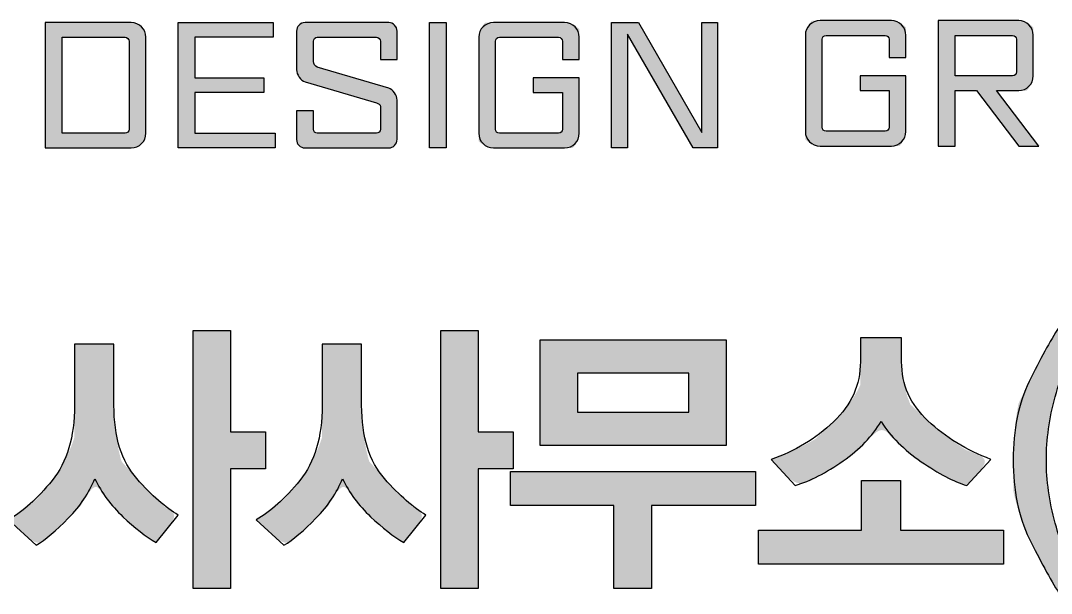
# Model space of a CAD drawing. Header units: millimetres. Extents: x 75184266 to 76346726, y -35077925 to -33679385.
# Drawn here: x 75638060 to 75645795, y -34472983 to -34468689 of the extents above; entities that cross this region are included whole.
import ezdxf

# ---------------------------------------------------------------- set-up
doc = ezdxf.new("R2010")
doc.units = ezdxf.units.MM
doc.header["$LTSCALE"] = 50
doc.header["$MEASUREMENT"] = 0
doc.layers.add('AZ-LINE', color=3, linetype='CONTINUOUS')
doc.layers.add('AZ-TEX2', color=6, linetype='CONTINUOUS')

# ---------------------------------------------------------------- blocks, each defined once
blk = doc.blocks.new('바탕폼')
at = {"layer": 'AZ-TEX2'}
h = blk.add_hatch(color=256, dxfattribs=at)
edge = h.paths.add_edge_path()
edge.add_spline(control_points=[(791.394, 506.229), (791.394, 506.229), (790.102, 506.229), (790.102, 506.229), (790.102, 506.229), (790.102, 505.758), (790.102, 505.288)], knot_values=[2.5, 2.5, 2.5, 2.5, 3.5, 3.5, 3.5, 4, 4, 4, 4], degree=3, periodic=0)
edge.add_spline(control_points=[(790.102, 505.288), (790.102, 504.817), (790.102, 504.347), (790.102, 504.347), (790.102, 504.347), (790.425, 504.347), (790.748, 504.347)], knot_values=[1.5, 1.5, 1.5, 1.5, 2, 2, 2, 2.5, 2.5, 2.5, 2.5], degree=3, periodic=0)
edge.add_spline(control_points=[(790.748, 504.347), (791.071, 504.347), (791.394, 504.347), (791.394, 504.347), (791.515, 504.347), (791.612, 504.444), (791.612, 504.566)], knot_values=[0, 0, 0, 0, 0.5, 0.5, 0.5, 1.5, 1.5, 1.5, 1.5], degree=3, periodic=0)
edge.add_spline(control_points=[(791.612, 504.566), (791.612, 504.566), (791.612, 504.926), (791.612, 505.287)], knot_values=[5.5, 5.5, 5.5, 5.5, 6, 6, 6, 6], degree=3, periodic=0)
edge.add_spline(control_points=[(791.612, 505.287), (791.612, 505.648), (791.612, 506.009), (791.612, 506.009), (791.612, 506.129), (791.515, 506.229), (791.394, 506.229)], knot_values=[4, 4, 4, 4, 4.5, 4.5, 4.5, 5.5, 5.5, 5.5, 5.5], degree=3, periodic=0)
edge = h.paths.add_edge_path(flags=16)
edge.add_spline(control_points=[(790.827, 506.007), (791.064, 506.007), (791.301, 506.007), (791.301, 506.007)], knot_values=[0, 0, 0, 0, 0.5, 0.5, 0.5, 0.5], degree=3, periodic=0)
edge.add_spline(control_points=[(791.36, 505.949), (791.36, 505.949), (791.36, 504.626), (791.36, 504.626), (791.36, 504.594), (791.333, 504.568), (791.301, 504.568)], knot_values=[3, 3, 3, 3, 4, 4, 4, 5, 5, 5, 5], degree=3, periodic=0)
edge.add_spline(control_points=[(791.301, 504.568), (791.301, 504.568), (790.354, 504.568), (790.354, 504.568), (790.354, 504.568), (790.354, 504.928), (790.354, 505.287)], knot_values=[1.5, 1.5, 1.5, 1.5, 2.5, 2.5, 2.5, 3, 3, 3, 3], degree=3, periodic=0)
edge.add_spline(control_points=[(790.354, 505.287), (790.354, 505.647), (790.354, 506.007), (790.354, 506.007), (790.354, 506.007), (790.591, 506.007), (790.827, 506.007)], knot_values=[0.5, 0.5, 0.5, 0.5, 1, 1, 1, 1.5, 1.5, 1.5, 1.5], degree=3, periodic=0)
h = blk.add_hatch(color=256, dxfattribs=at)
h.dxf.hatch_style = 2
h.paths.add_polyline_path([(792.098, 504.347), (792.098, 506.229), (793.526, 506.229), (793.526, 506.007), (792.349, 506.007), (792.349, 505.4), (793.387, 505.4), (793.387, 505.178), (792.349, 505.178), (792.349, 504.568), (793.553, 504.568), (793.553, 504.347)])
h = blk.add_hatch(color=256, dxfattribs=at)
h.dxf.hatch_style = 2
edge = h.paths.add_edge_path()
edge.add_spline(control_points=[(794.13, 504.901), (794.13, 504.901), (794.13, 504.901), (794.13, 504.901), (794.13, 504.901), (794.13, 504.627), (794.13, 504.627), (794.13, 504.594), (794.156, 504.568), (794.188, 504.568), (794.188, 504.568), (795.079, 504.568), (795.079, 504.568), (795.109, 504.568), (795.136, 504.594), (795.136, 504.627), (795.136, 504.627), (795.136, 504.965), (795.136, 504.965), (795.136, 504.999), (795.109, 505.015), (795.079, 505.023), (795.079, 505.023), (794.005, 505.339), (794.005, 505.339), (793.936, 505.357), (793.877, 505.45), (793.877, 505.52), (793.877, 505.52), (793.877, 506.102), (793.877, 506.102), (793.877, 506.17), (793.932, 506.229), (794.005, 506.229), (794.005, 506.229), (795.261, 506.229), (795.261, 506.229), (795.33, 506.229), (795.387, 506.17), (795.387, 506.102), (795.387, 506.102), (795.387, 505.674), (795.387, 505.674), (795.387, 505.674), (795.136, 505.674), (795.136, 505.674), (795.136, 505.674), (795.136, 505.949), (795.136, 505.949), (795.136, 505.979), (795.109, 506.007), (795.079, 506.007), (795.079, 506.007), (794.188, 506.007), (794.188, 506.007), (794.156, 506.007), (794.13, 505.979), (794.13, 505.949), (794.13, 505.949), (794.13, 505.646), (794.13, 505.646), (794.13, 505.613), (794.158, 505.568), (794.188, 505.56), (794.188, 505.56), (795.261, 505.246), (795.261, 505.246), (795.327, 505.226), (795.387, 505.134), (795.387, 505.065), (795.387, 505.065), (795.387, 504.476), (795.387, 504.476), (795.387, 504.403), (795.33, 504.347), (795.261, 504.347), (795.261, 504.347), (794.005, 504.347), (794.005, 504.347), (793.932, 504.347), (793.877, 504.403), (793.877, 504.472), (793.877, 504.472), (793.877, 504.901), (793.877, 504.901), (793.877, 504.901), (794.13, 504.901)], knot_values=[0, 0, 0, 0, 0.00005, 0.0001, 1, 1, 1, 2, 2, 2, 3, 3, 3, 4, 4, 4, 5, 5, 5, 6, 6, 6, 7, 7, 7, 8, 8, 8, 9, 9, 9, 10, 10, 10, 11, 11, 11, 12, 12, 12, 13, 13, 13, 14, 14, 14, 15, 15, 15, 16, 16, 16, 17, 17, 17, 18, 18, 18, 19, 19, 19, 20, 20, 20, 21, 21, 21, 22, 22, 22, 23, 23, 23, 24, 24, 24, 25, 25, 25, 26, 26, 26, 27, 27, 27, 28, 28, 28, 28], degree=3, periodic=0)
h = blk.add_hatch(color=256, dxfattribs=at)
h.dxf.hatch_style = 2
h.paths.add_polyline_path([(795.875, 506.229), (796.127, 506.229), (796.127, 504.347), (795.875, 504.347)])
h = blk.add_hatch(color=256, dxfattribs=at)
h.dxf.hatch_style = 2
edge = h.paths.add_edge_path()
edge.add_spline(control_points=[(797.814, 504.568), (797.814, 504.568), (797.814, 504.568), (797.814, 504.568), (797.845, 504.568), (797.873, 504.594), (797.873, 504.627), (797.873, 504.627), (797.873, 505.178), (797.873, 505.178), (797.873, 505.178), (797.434, 505.178), (797.434, 505.178), (797.434, 505.178), (797.434, 505.4), (797.434, 505.4), (797.434, 505.4), (798.125, 505.4), (798.125, 505.4), (798.125, 505.4), (798.125, 504.566), (798.125, 504.566), (798.125, 504.444), (798.027, 504.347), (797.905, 504.347), (797.905, 504.347), (796.834, 504.347), (796.834, 504.347), (796.713, 504.347), (796.615, 504.444), (796.615, 504.566), (796.615, 504.566), (796.615, 506.009), (796.615, 506.009), (796.615, 506.131), (796.713, 506.229), (796.834, 506.229), (796.834, 506.229), (797.905, 506.229), (797.905, 506.229), (798.027, 506.229), (798.125, 506.13), (798.125, 506.009), (798.125, 506.009), (798.125, 505.674), (798.125, 505.674), (798.125, 505.674), (797.873, 505.674), (797.873, 505.674), (797.873, 505.674), (797.873, 505.949), (797.873, 505.949), (797.873, 505.979), (797.845, 506.007), (797.814, 506.007), (797.814, 506.007), (796.925, 506.007), (796.925, 506.007), (796.892, 506.007), (796.867, 505.979), (796.867, 505.949), (796.867, 505.949), (796.867, 504.627), (796.867, 504.627), (796.867, 504.594), (796.892, 504.568), (796.925, 504.568), (796.925, 504.568), (797.814, 504.568)], knot_values=[0, 0, 0, 0, 0.00005, 0.0001, 1, 1, 1, 2, 2, 2, 3, 3, 3, 4, 4, 4, 5, 5, 5, 6, 6, 6, 7, 7, 7, 8, 8, 8, 9, 9, 9, 10, 10, 10, 11, 11, 11, 12, 12, 12, 13, 13, 13, 14, 14, 14, 15, 15, 15, 16, 16, 16, 17, 17, 17, 18, 18, 18, 19, 19, 19, 20, 20, 20, 21, 21, 21, 22, 22, 22, 22], degree=3, periodic=0)
h = blk.add_hatch(color=256, dxfattribs=at)
h.dxf.hatch_style = 2
h.paths.add_polyline_path([(799.836, 504.347), (798.847, 506.056), (798.847, 504.347), (798.61, 504.347), (798.61, 506.229), (799.013, 506.229), (799.966, 504.576), (799.966, 506.229), (800.201, 506.229), (800.201, 504.347)])
h = blk.add_hatch(color=256, dxfattribs=at)
h.dxf.hatch_style = 2
edge = h.paths.add_edge_path()
edge.add_spline(control_points=[(802.722, 504.597), (802.722, 504.597), (802.722, 504.597), (802.722, 504.597), (802.752, 504.597), (802.78, 504.622), (802.78, 504.656), (802.78, 504.656), (802.78, 505.208), (802.78, 505.208), (802.78, 505.208), (802.343, 505.208), (802.343, 505.208), (802.343, 505.208), (802.343, 505.429), (802.343, 505.429), (802.343, 505.429), (803.032, 505.429), (803.032, 505.429), (803.032, 505.429), (803.032, 504.595), (803.032, 504.595), (803.032, 504.473), (802.936, 504.375), (802.814, 504.375), (802.814, 504.375), (801.742, 504.375), (801.742, 504.375), (801.619, 504.375), (801.522, 504.473), (801.522, 504.595), (801.522, 504.595), (801.522, 506.038), (801.522, 506.038), (801.522, 506.161), (801.619, 506.258), (801.742, 506.258), (801.742, 506.258), (802.814, 506.258), (802.814, 506.258), (802.936, 506.258), (803.032, 506.158), (803.032, 506.038), (803.032, 506.038), (803.032, 505.703), (803.032, 505.703), (803.032, 505.703), (802.78, 505.703), (802.78, 505.703), (802.78, 505.703), (802.78, 505.978), (802.78, 505.978), (802.78, 506.008), (802.752, 506.036), (802.722, 506.036), (802.722, 506.036), (801.833, 506.036), (801.833, 506.036), (801.799, 506.036), (801.775, 506.008), (801.775, 505.978), (801.775, 505.978), (801.775, 504.656), (801.775, 504.656), (801.775, 504.622), (801.799, 504.597), (801.833, 504.597), (801.833, 504.597), (802.722, 504.597)], knot_values=[0, 0, 0, 0, 0.00005, 0.0001, 1, 1, 1, 2, 2, 2, 3, 3, 3, 4, 4, 4, 5, 5, 5, 6, 6, 6, 7, 7, 7, 8, 8, 8, 9, 9, 9, 10, 10, 10, 11, 11, 11, 12, 12, 12, 13, 13, 13, 14, 14, 14, 15, 15, 15, 16, 16, 16, 17, 17, 17, 18, 18, 18, 19, 19, 19, 20, 20, 20, 21, 21, 21, 22, 22, 22, 22], degree=3, periodic=0)
h = blk.add_hatch(color=256, dxfattribs=at)
h.dxf.hatch_style = 2
edge = h.paths.add_edge_path()
edge.add_spline(control_points=[(804.392, 505.208), (804.392, 505.208), (804.392, 505.208), (804.392, 505.208), (804.392, 505.208), (805.028, 504.375), (805.028, 504.375), (805.028, 504.375), (804.73, 504.375), (804.73, 504.375), (804.73, 504.375), (804.092, 505.208), (804.092, 505.208), (804.092, 505.208), (803.771, 505.208), (803.771, 505.208), (803.771, 505.208), (803.771, 504.375), (803.771, 504.375), (803.771, 504.375), (803.518, 504.375), (803.518, 504.375), (803.518, 504.375), (803.518, 506.258), (803.518, 506.258), (803.518, 506.258), (804.727, 506.258), (804.727, 506.258), (804.849, 506.258), (804.945, 506.158), (804.945, 506.039), (804.945, 506.039), (804.945, 505.427), (804.945, 505.427), (804.945, 505.304), (804.849, 505.208), (804.727, 505.208), (804.727, 505.208), (804.392, 505.208)], knot_values=[0, 0, 0, 0, 0.00005, 0.0001, 1, 1, 1, 2, 2, 2, 3, 3, 3, 4, 4, 4, 5, 5, 5, 6, 6, 6, 7, 7, 7, 8, 8, 8, 9, 9, 9, 10, 10, 10, 11, 11, 11, 12, 12, 12, 12], degree=3, periodic=0)
edge = h.paths.add_edge_path()
edge.add_spline(control_points=[(804.635, 505.429), (804.635, 505.429), (804.635, 505.429), (804.635, 505.429), (804.666, 505.429), (804.693, 505.454), (804.693, 505.487), (804.693, 505.487), (804.693, 505.978), (804.693, 505.978), (804.693, 506.007), (804.666, 506.036), (804.635, 506.036), (804.635, 506.036), (803.771, 506.036), (803.771, 506.036), (803.771, 506.036), (803.771, 505.429), (803.771, 505.429), (803.771, 505.429), (804.635, 505.429)], knot_values=[0, 0, 0, 0, 0.00005, 0.0001, 1, 1, 1, 2, 2, 2, 3, 3, 3, 4, 4, 4, 5, 5, 5, 6, 6, 6, 6], degree=3, periodic=0)
h = blk.add_hatch(color=256, dxfattribs=at)
h.dxf.hatch_style = 2
edge = h.paths.add_edge_path()
edge.add_spline(control_points=[(805.366, 500.938), (805.366, 500.938), (805.366, 500.938), (805.276, 500.611), (805.187, 500.284), (805.143, 499.968), (805.143, 499.662), (805.143, 499.357), (805.187, 499.041), (805.276, 498.713), (805.366, 498.387), (805.513, 498.035), (805.72, 497.659), (805.72, 497.659), (805.335, 497.659), (805.335, 497.659), (805.196, 497.88), (805.046, 498.154), (804.885, 498.482), (804.725, 498.812), (804.645, 499.205), (804.645, 499.662), (804.645, 500.117), (804.725, 500.51), (804.885, 500.84), (805.046, 501.17), (805.196, 501.444), (805.335, 501.661), (805.335, 501.661), (805.72, 501.661), (805.72, 501.661), (805.513, 501.288), (805.366, 500.938)], knot_values=[0, 0, 0, 0, 0.00005, 0.0001, 1, 1, 1, 2, 2, 2, 3, 3, 3, 4, 4, 4, 5, 5, 5, 6, 6, 6, 7, 7, 7, 8, 8, 8, 9, 9, 9, 10, 10, 10, 10], degree=3, periodic=0)
h = blk.add_hatch(color=256, dxfattribs=at)
h.dxf.hatch_style = 2
edge = h.paths.add_edge_path()
edge.add_spline(control_points=[(791.913, 498.944), (791.913, 498.944), (791.913, 498.944), (792.099, 498.835), (792.099, 498.835), (791.765, 498.421), (791.765, 498.421), (791.611, 498.512), (791.446, 498.642), (791.267, 498.81), (791.089, 498.98), (790.948, 499.169), (790.845, 499.381), (790.761, 499.169), (790.629, 498.971), (790.447, 498.786), (790.266, 498.602), (790.105, 498.466), (789.962, 498.381), (789.962, 498.381), (789.549, 498.764), (789.549, 498.764), (789.763, 498.884), (789.982, 499.082), (790.205, 499.356), (790.428, 499.63), (790.54, 500.007), (790.54, 500.485), (790.54, 500.485), (790.54, 501.401), (790.54, 501.401), (790.54, 501.401), (791.133, 501.401), (791.133, 501.401), (791.133, 501.401), (791.133, 500.485), (791.133, 500.485), (791.133, 500.007), (791.248, 499.639), (791.476, 499.382), (791.705, 499.126), (791.913, 498.944)], knot_values=[0, 0, 0, 0, 0.00005, 0.0001, 1, 1, 1, 2, 2, 2, 3, 3, 3, 4, 4, 4, 5, 5, 5, 6, 6, 6, 7, 7, 7, 8, 8, 8, 9, 9, 9, 10, 10, 10, 11, 11, 11, 12, 12, 12, 13, 13, 13, 13], degree=3, periodic=0)
h.paths.add_polyline_path([(792.886, 499.53), (792.886, 497.734), (792.325, 497.734), (792.325, 501.608), (792.886, 501.608), (792.886, 500.085), (793.408, 500.085), (793.408, 499.53)])
h = blk.add_hatch(color=256, dxfattribs=at)
h.dxf.hatch_style = 2
edge = h.paths.add_edge_path()
edge.add_spline(control_points=[(795.635, 498.944), (795.635, 498.944), (795.635, 498.944), (795.821, 498.835), (795.821, 498.835), (795.487, 498.421), (795.487, 498.421), (795.333, 498.512), (795.168, 498.642), (794.989, 498.81), (794.811, 498.98), (794.67, 499.169), (794.567, 499.381), (794.483, 499.169), (794.35, 498.971), (794.169, 498.786), (793.988, 498.602), (793.827, 498.466), (793.684, 498.381), (793.684, 498.381), (793.27, 498.764), (793.27, 498.764), (793.485, 498.884), (793.704, 499.082), (793.927, 499.356), (794.15, 499.63), (794.261, 500.007), (794.261, 500.485), (794.261, 500.485), (794.261, 501.401), (794.261, 501.401), (794.261, 501.401), (794.855, 501.401), (794.855, 501.401), (794.855, 501.401), (794.855, 500.485), (794.855, 500.485), (794.855, 500.007), (794.969, 499.639), (795.198, 499.382), (795.427, 499.126), (795.635, 498.944)], knot_values=[0, 0, 0, 0, 0.00005, 0.0001, 1, 1, 1, 2, 2, 2, 3, 3, 3, 4, 4, 4, 5, 5, 5, 6, 6, 6, 7, 7, 7, 8, 8, 8, 9, 9, 9, 10, 10, 10, 11, 11, 11, 12, 12, 12, 13, 13, 13, 13], degree=3, periodic=0)
h.paths.add_polyline_path([(796.607, 499.53), (796.607, 497.734), (796.047, 497.734), (796.047, 501.608), (796.607, 501.608), (796.607, 500.085), (797.13, 500.085), (797.13, 499.53)])
h = blk.add_hatch(color=256, dxfattribs=at)
h.dxf.hatch_style = 2
h.paths.add_polyline_path([(799.209, 498.98), (799.209, 497.734), (798.644, 497.734), (798.644, 498.98), (797.093, 498.98), (797.093, 499.49), (800.773, 499.49), (800.773, 498.98)])
h.paths.add_polyline_path([(797.536, 499.878), (797.536, 501.467), (800.33, 501.467), (800.33, 499.878)])
h.paths.add_polyline_path([(799.769, 500.965), (798.096, 500.965), (798.096, 500.38), (799.769, 500.38)])
h = blk.add_hatch(color=256, dxfattribs=at)
h.dxf.hatch_style = 2
h.paths.add_polyline_path([(800.819, 498.1), (800.819, 498.606), (802.366, 498.606), (802.366, 499.354), (802.951, 499.354), (802.951, 498.606), (804.499, 498.606), (804.499, 498.1)])
edge = h.paths.add_edge_path()
edge.add_spline(control_points=[(803.942, 499.809), (803.942, 499.809), (803.942, 499.809), (804.311, 499.671), (804.311, 499.671), (803.947, 499.279), (803.947, 499.279), (803.752, 499.338), (803.523, 499.457), (803.263, 499.636), (803.002, 499.815), (802.801, 500.016), (802.659, 500.239), (802.53, 500.022), (802.34, 499.824), (802.088, 499.647), (801.836, 499.47), (801.597, 499.347), (801.371, 499.279), (801.371, 499.279), (801.007, 499.671), (801.007, 499.671), (801.364, 499.791), (801.676, 499.979), (801.946, 500.235), (802.215, 500.49), (802.349, 500.791), (802.349, 501.137), (802.349, 501.137), (802.349, 501.494), (802.349, 501.494), (802.349, 501.494), (802.968, 501.494), (802.968, 501.494), (802.968, 501.494), (802.968, 501.137), (802.968, 501.137), (802.968, 500.791), (803.1, 500.495), (803.364, 500.248), (803.627, 500.001), (803.942, 499.809)], knot_values=[0, 0, 0, 0, 0.00005, 0.0001, 1, 1, 1, 2, 2, 2, 3, 3, 3, 4, 4, 4, 5, 5, 5, 6, 6, 6, 7, 7, 7, 8, 8, 8, 9, 9, 9, 10, 10, 10, 11, 11, 11, 12, 12, 12, 13, 13, 13, 13], degree=3, periodic=0)
for points in [[(792.098, 504.347), (792.098, 506.229), (793.526, 506.229), (793.526, 506.007), (792.349, 506.007), (792.349, 505.4), (793.387, 505.4), (793.387, 505.178), (792.349, 505.178), (792.349, 504.568), (793.553, 504.568), (793.553, 504.347), (792.098, 504.347)], [(795.875, 506.229), (796.127, 506.229), (796.127, 504.347), (795.875, 504.347), (795.875, 506.229)], [(799.836, 504.347), (798.847, 506.056), (798.847, 504.347), (798.61, 504.347), (798.61, 506.229), (799.013, 506.229), (799.966, 504.576), (799.966, 506.229), (800.201, 506.229), (800.201, 504.347), (799.836, 504.347)], [(792.886, 499.53), (792.886, 497.734), (792.325, 497.734), (792.325, 501.608), (792.886, 501.608), (792.886, 500.085), (793.408, 500.085), (793.408, 499.53), (792.886, 499.53)], [(796.607, 499.53), (796.607, 497.734), (796.047, 497.734), (796.047, 501.608), (796.607, 501.608), (796.607, 500.085), (797.13, 500.085), (797.13, 499.53), (796.607, 499.53)], [(797.536, 499.878), (797.536, 501.467), (800.33, 501.467), (800.33, 499.878), (797.536, 499.878)], [(799.769, 500.965), (798.096, 500.965), (798.096, 500.38), (799.769, 500.38), (799.769, 500.965)], [(799.209, 498.98), (799.209, 497.734), (798.644, 497.734), (798.644, 498.98), (797.093, 498.98), (797.093, 499.49), (800.773, 499.49), (800.773, 498.98), (799.209, 498.98)], [(800.819, 498.1), (800.819, 498.606), (802.366, 498.606), (802.366, 499.354), (802.951, 499.354), (802.951, 498.606), (804.499, 498.606), (804.499, 498.1), (800.819, 498.1)]]:
    blk.add_lwpolyline(points, dxfattribs=at)
for points, knots in [([(791.612, 504.566), (791.612, 504.444), (791.515, 504.347), (791.394, 504.347), (791.394, 504.347), (790.102, 504.347), (790.102, 504.347), (790.102, 504.347), (790.102, 506.229), (790.102, 506.229), (790.102, 506.229), (791.394, 506.229), (791.394, 506.229), (791.515, 506.229), (791.612, 506.129), (791.612, 506.009), (791.612, 506.009), (791.612, 504.566), (791.612, 504.566)], [0, 0, 0, 0, 1, 1, 1, 2, 2, 2, 3, 3, 3, 4, 4, 4, 5, 5, 5, 6, 6, 6, 6]), ([(795.136, 505.674), (795.136, 505.674), (795.136, 505.949), (795.136, 505.949), (795.136, 505.979), (795.109, 506.007), (795.079, 506.007), (795.079, 506.007), (794.188, 506.007), (794.188, 506.007), (794.156, 506.007), (794.13, 505.979), (794.13, 505.949), (794.13, 505.949), (794.13, 505.646), (794.13, 505.646), (794.13, 505.613), (794.158, 505.568), (794.188, 505.56), (794.188, 505.56), (795.261, 505.246), (795.261, 505.246), (795.327, 505.226), (795.387, 505.134), (795.387, 505.065), (795.387, 505.065), (795.387, 504.476), (795.387, 504.476), (795.387, 504.403), (795.33, 504.347), (795.261, 504.347), (795.261, 504.347), (794.005, 504.347), (794.005, 504.347), (793.932, 504.347), (793.877, 504.403), (793.877, 504.472), (793.877, 504.472), (793.877, 504.901), (793.877, 504.901), (793.877, 504.901), (794.13, 504.901), (794.13, 504.901), (794.13, 504.901), (794.13, 504.627), (794.13, 504.627), (794.13, 504.594), (794.156, 504.568), (794.188, 504.568), (794.188, 504.568), (795.079, 504.568), (795.079, 504.568), (795.109, 504.568), (795.136, 504.594), (795.136, 504.627), (795.136, 504.627), (795.136, 504.965), (795.136, 504.965), (795.136, 504.999), (795.109, 505.015), (795.079, 505.023), (795.079, 505.023), (794.005, 505.339), (794.005, 505.339), (793.936, 505.357), (793.877, 505.45), (793.877, 505.52), (793.877, 505.52), (793.877, 506.102), (793.877, 506.102), (793.877, 506.17), (793.932, 506.229), (794.005, 506.229), (794.005, 506.229), (795.261, 506.229), (795.261, 506.229), (795.33, 506.229), (795.387, 506.17), (795.387, 506.102), (795.387, 506.102), (795.387, 505.674), (795.387, 505.674), (795.387, 505.674), (795.136, 505.674), (795.136, 505.674)], [0, 0, 0, 0, 1, 1, 1, 2, 2, 2, 3, 3, 3, 4, 4, 4, 5, 5, 5, 6, 6, 6, 7, 7, 7, 8, 8, 8, 9, 9, 9, 10, 10, 10, 11, 11, 11, 12, 12, 12, 13, 13, 13, 14, 14, 14, 15, 15, 15, 16, 16, 16, 17, 17, 17, 18, 18, 18, 19, 19, 19, 20, 20, 20, 21, 21, 21, 22, 22, 22, 23, 23, 23, 24, 24, 24, 25, 25, 25, 26, 26, 26, 27, 27, 27, 28, 28, 28, 28]), ([(798.125, 505.674), (798.125, 505.674), (797.873, 505.674), (797.873, 505.674), (797.873, 505.674), (797.873, 505.949), (797.873, 505.949), (797.873, 505.979), (797.845, 506.007), (797.814, 506.007), (797.814, 506.007), (796.925, 506.007), (796.925, 506.007), (796.892, 506.007), (796.867, 505.979), (796.867, 505.949), (796.867, 505.949), (796.867, 504.627), (796.867, 504.627), (796.867, 504.594), (796.892, 504.568), (796.925, 504.568), (796.925, 504.568), (797.814, 504.568), (797.814, 504.568), (797.845, 504.568), (797.873, 504.594), (797.873, 504.627), (797.873, 504.627), (797.873, 505.178), (797.873, 505.178), (797.873, 505.178), (797.434, 505.178), (797.434, 505.178), (797.434, 505.178), (797.434, 505.4), (797.434, 505.4), (797.434, 505.4), (798.125, 505.4), (798.125, 505.4), (798.125, 505.4), (798.125, 504.566), (798.125, 504.566), (798.125, 504.444), (798.027, 504.347), (797.905, 504.347), (797.905, 504.347), (796.834, 504.347), (796.834, 504.347), (796.713, 504.347), (796.615, 504.444), (796.615, 504.566), (796.615, 504.566), (796.615, 506.009), (796.615, 506.009), (796.615, 506.131), (796.713, 506.229), (796.834, 506.229), (796.834, 506.229), (797.905, 506.229), (797.905, 506.229), (798.027, 506.229), (798.125, 506.13), (798.125, 506.009), (798.125, 506.009), (798.125, 505.674), (798.125, 505.674)], [0, 0, 0, 0, 1, 1, 1, 2, 2, 2, 3, 3, 3, 4, 4, 4, 5, 5, 5, 6, 6, 6, 7, 7, 7, 8, 8, 8, 9, 9, 9, 10, 10, 10, 11, 11, 11, 12, 12, 12, 13, 13, 13, 14, 14, 14, 15, 15, 15, 16, 16, 16, 17, 17, 17, 18, 18, 18, 19, 19, 19, 20, 20, 20, 21, 21, 21, 22, 22, 22, 22]), ([(803.032, 505.703), (803.032, 505.703), (802.78, 505.703), (802.78, 505.703), (802.78, 505.703), (802.78, 505.978), (802.78, 505.978), (802.78, 506.008), (802.752, 506.036), (802.722, 506.036), (802.722, 506.036), (801.833, 506.036), (801.833, 506.036), (801.799, 506.036), (801.775, 506.008), (801.775, 505.978), (801.775, 505.978), (801.775, 504.656), (801.775, 504.656), (801.775, 504.622), (801.799, 504.597), (801.833, 504.597), (801.833, 504.597), (802.722, 504.597), (802.722, 504.597), (802.752, 504.597), (802.78, 504.622), (802.78, 504.656), (802.78, 504.656), (802.78, 505.208), (802.78, 505.208), (802.78, 505.208), (802.343, 505.208), (802.343, 505.208), (802.343, 505.208), (802.343, 505.429), (802.343, 505.429), (802.343, 505.429), (803.032, 505.429), (803.032, 505.429), (803.032, 505.429), (803.032, 504.595), (803.032, 504.595), (803.032, 504.473), (802.936, 504.375), (802.814, 504.375), (802.814, 504.375), (801.742, 504.375), (801.742, 504.375), (801.619, 504.375), (801.522, 504.473), (801.522, 504.595), (801.522, 504.595), (801.522, 506.038), (801.522, 506.038), (801.522, 506.161), (801.619, 506.258), (801.742, 506.258), (801.742, 506.258), (802.814, 506.258), (802.814, 506.258), (802.936, 506.258), (803.032, 506.158), (803.032, 506.038), (803.032, 506.038), (803.032, 505.703), (803.032, 505.703)], [0, 0, 0, 0, 1, 1, 1, 2, 2, 2, 3, 3, 3, 4, 4, 4, 5, 5, 5, 6, 6, 6, 7, 7, 7, 8, 8, 8, 9, 9, 9, 10, 10, 10, 11, 11, 11, 12, 12, 12, 13, 13, 13, 14, 14, 14, 15, 15, 15, 16, 16, 16, 17, 17, 17, 18, 18, 18, 19, 19, 19, 20, 20, 20, 21, 21, 21, 22, 22, 22, 22]), ([(804.73, 504.375), (804.73, 504.375), (804.092, 505.208), (804.092, 505.208), (804.092, 505.208), (803.771, 505.208), (803.771, 505.208), (803.771, 505.208), (803.771, 504.375), (803.771, 504.375), (803.771, 504.375), (803.518, 504.375), (803.518, 504.375), (803.518, 504.375), (803.518, 506.258), (803.518, 506.258), (803.518, 506.258), (804.727, 506.258), (804.727, 506.258), (804.849, 506.258), (804.945, 506.158), (804.945, 506.039), (804.945, 506.039), (804.945, 505.427), (804.945, 505.427), (804.945, 505.304), (804.849, 505.208), (804.727, 505.208), (804.727, 505.208), (804.392, 505.208), (804.392, 505.208), (804.392, 505.208), (805.028, 504.375), (805.028, 504.375), (805.028, 504.375), (804.73, 504.375), (804.73, 504.375)], [0, 0, 0, 0, 1, 1, 1, 2, 2, 2, 3, 3, 3, 4, 4, 4, 5, 5, 5, 6, 6, 6, 7, 7, 7, 8, 8, 8, 9, 9, 9, 10, 10, 10, 11, 11, 11, 12, 12, 12, 12]), ([(791.301, 506.007), (791.301, 506.007), (790.354, 506.007), (790.354, 506.007), (790.354, 506.007), (790.354, 504.568), (790.354, 504.568), (790.354, 504.568), (791.301, 504.568), (791.301, 504.568), (791.333, 504.568), (791.36, 504.594), (791.36, 504.626), (791.36, 504.626), (791.36, 505.949), (791.36, 505.949), (791.36, 505.98), (791.333, 506.007), (791.301, 506.007)], [0, 0, 0, 0, 1, 1, 1, 2, 2, 2, 3, 3, 3, 4, 4, 4, 5, 5, 5, 6, 6, 6, 6]), ([(804.693, 505.978), (804.693, 506.007), (804.666, 506.036), (804.635, 506.036), (804.635, 506.036), (803.771, 506.036), (803.771, 506.036), (803.771, 506.036), (803.771, 505.429), (803.771, 505.429), (803.771, 505.429), (804.635, 505.429), (804.635, 505.429), (804.666, 505.429), (804.693, 505.454), (804.693, 505.487), (804.693, 505.487), (804.693, 505.978), (804.693, 505.978)], [0, 0, 0, 0, 1, 1, 1, 2, 2, 2, 3, 3, 3, 4, 4, 4, 5, 5, 5, 6, 6, 6, 6]), ([(805.335, 497.659), (805.196, 497.88), (805.046, 498.154), (804.885, 498.482), (804.725, 498.812), (804.645, 499.205), (804.645, 499.662), (804.645, 500.117), (804.725, 500.51), (804.885, 500.84), (805.046, 501.17), (805.196, 501.444), (805.335, 501.661), (805.335, 501.661), (805.72, 501.661), (805.72, 501.661), (805.513, 501.288), (805.366, 500.938), (805.276, 500.611), (805.187, 500.284), (805.143, 499.968), (805.143, 499.662), (805.143, 499.357), (805.187, 499.041), (805.276, 498.713), (805.366, 498.387), (805.513, 498.035), (805.72, 497.659), (805.72, 497.659), (805.335, 497.659), (805.335, 497.659)], [0, 0, 0, 0, 1, 1, 1, 2, 2, 2, 3, 3, 3, 4, 4, 4, 5, 5, 5, 6, 6, 6, 7, 7, 7, 8, 8, 8, 9, 9, 9, 10, 10, 10, 10]), ([(791.765, 498.421), (791.611, 498.512), (791.446, 498.642), (791.267, 498.81), (791.089, 498.98), (790.948, 499.169), (790.845, 499.381), (790.761, 499.169), (790.629, 498.971), (790.447, 498.786), (790.266, 498.602), (790.105, 498.466), (789.962, 498.381), (789.962, 498.381), (789.549, 498.764), (789.549, 498.764), (789.763, 498.884), (789.982, 499.082), (790.205, 499.356), (790.428, 499.63), (790.54, 500.007), (790.54, 500.485), (790.54, 500.485), (790.54, 501.401), (790.54, 501.401), (790.54, 501.401), (791.133, 501.401), (791.133, 501.401), (791.133, 501.401), (791.133, 500.485), (791.133, 500.485), (791.133, 500.007), (791.248, 499.639), (791.476, 499.382), (791.705, 499.126), (791.913, 498.944), (792.099, 498.835), (792.099, 498.835), (791.765, 498.421), (791.765, 498.421)], [0, 0, 0, 0, 1, 1, 1, 2, 2, 2, 3, 3, 3, 4, 4, 4, 5, 5, 5, 6, 6, 6, 7, 7, 7, 8, 8, 8, 9, 9, 9, 10, 10, 10, 11, 11, 11, 12, 12, 12, 13, 13, 13, 13]), ([(795.487, 498.421), (795.333, 498.512), (795.168, 498.642), (794.989, 498.81), (794.811, 498.98), (794.67, 499.169), (794.567, 499.381), (794.483, 499.169), (794.35, 498.971), (794.169, 498.786), (793.988, 498.602), (793.827, 498.466), (793.684, 498.381), (793.684, 498.381), (793.27, 498.764), (793.27, 498.764), (793.485, 498.884), (793.704, 499.082), (793.927, 499.356), (794.15, 499.63), (794.261, 500.007), (794.261, 500.485), (794.261, 500.485), (794.261, 501.401), (794.261, 501.401), (794.261, 501.401), (794.855, 501.401), (794.855, 501.401), (794.855, 501.401), (794.855, 500.485), (794.855, 500.485), (794.855, 500.007), (794.969, 499.639), (795.198, 499.382), (795.427, 499.126), (795.635, 498.944), (795.821, 498.835), (795.821, 498.835), (795.487, 498.421), (795.487, 498.421)], [0, 0, 0, 0, 1, 1, 1, 2, 2, 2, 3, 3, 3, 4, 4, 4, 5, 5, 5, 6, 6, 6, 7, 7, 7, 8, 8, 8, 9, 9, 9, 10, 10, 10, 11, 11, 11, 12, 12, 12, 13, 13, 13, 13]), ([(803.947, 499.279), (803.752, 499.338), (803.523, 499.457), (803.263, 499.636), (803.002, 499.815), (802.801, 500.016), (802.659, 500.239), (802.53, 500.022), (802.34, 499.824), (802.088, 499.647), (801.836, 499.47), (801.597, 499.347), (801.371, 499.279), (801.371, 499.279), (801.007, 499.671), (801.007, 499.671), (801.364, 499.791), (801.676, 499.979), (801.946, 500.235), (802.215, 500.49), (802.349, 500.791), (802.349, 501.137), (802.349, 501.137), (802.349, 501.494), (802.349, 501.494), (802.349, 501.494), (802.968, 501.494), (802.968, 501.494), (802.968, 501.494), (802.968, 501.137), (802.968, 501.137), (802.968, 500.791), (803.1, 500.495), (803.364, 500.248), (803.627, 500.001), (803.942, 499.809), (804.311, 499.671), (804.311, 499.671), (803.947, 499.279), (803.947, 499.279)], [0, 0, 0, 0, 1, 1, 1, 2, 2, 2, 3, 3, 3, 4, 4, 4, 5, 5, 5, 6, 6, 6, 7, 7, 7, 8, 8, 8, 9, 9, 9, 10, 10, 10, 11, 11, 11, 12, 12, 12, 13, 13, 13, 13])]:
    blk.add_open_spline(points, degree=3, knots=knots, dxfattribs=at)

msp = doc.modelspace()

# ---------------------------------------------------------------- block references
at = {"layer": 'AZ-LINE', "xscale": 499.40546941707, "yscale": 499.40546941707, "zscale": 499.40546941707}
msp.add_blockref('바탕폼', (75243664.6, -34721516.7), dxfattribs=at)

doc.saveas('drawing.dxf')
